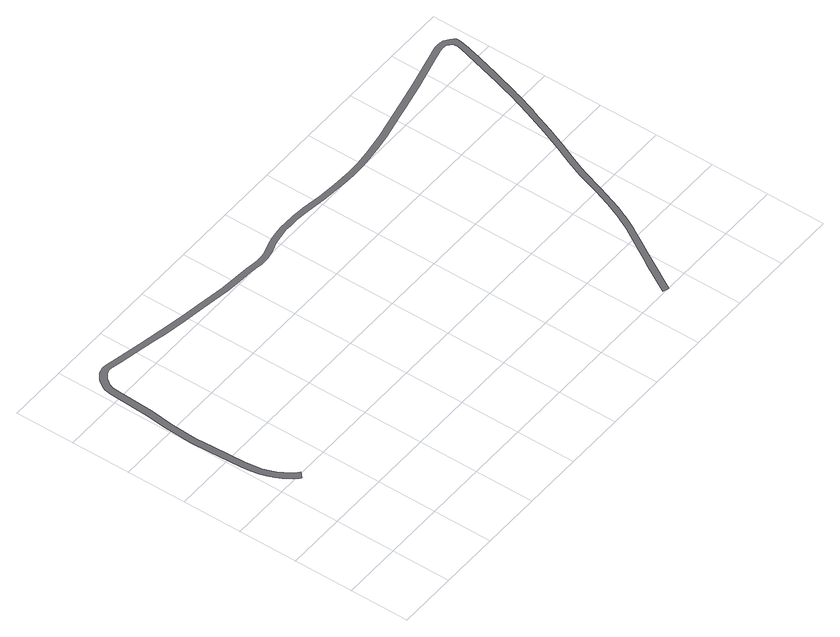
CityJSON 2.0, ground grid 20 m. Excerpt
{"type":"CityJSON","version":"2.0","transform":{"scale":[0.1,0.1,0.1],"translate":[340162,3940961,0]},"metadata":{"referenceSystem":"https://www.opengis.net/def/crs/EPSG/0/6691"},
"CityObjects":{
"road1":{"type":"Road","attributes":{"RoadStructureAttribute.sectionType":"1"},"geometry":[{"type":"MultiSurface","lod":"1","boundaries":[[[0,1,2,3,4,5,6,7,8,9,10,11,12,13,14,15,16,17,18,19,20,21,22,23,24,25,26,27,28,29,30,31,32,33,34,35,36,37,38,39,40,41,42,43,44,45,46,47,48,49,50,51,52,53,54,55,56,57,58,59,60,61,62,63,64,65,66,67,68,69,70,71,72,73,74,75,76,77,78,79,80,81,82,83,84,85,86,87,88,89,90,91,92,93,94,95,96,97,98,99,100,101,102,103,104,105,106,107,108,109,110,111,112,113,114,115,116,117,118,119,120,121,122,123,124,125,126,127,128,129,130,131,132,133,134,135,136,137,138,139,140,141,142,143,144,145,146,147,148,149,150,151,152,153,154,155,156,157,158,159,160,161,162,163,164,165,166,167,168,169,170,171,172,173,174,175,176,177,178,179,180,181,182,183,184,185,186,187,188,189,190,191,192,193]]]}]}
},
"vertices":[
[92,410,0],[83,419,0],[66,443,0],[57,461,0],[48,481,0],[42,502,0],[38,526,0],[34,555,0],[29,667,0],[26,728,0],[31,820,0],[39,895,0],[45,1016,0],[46,1027,0],[47,1041,0],[48,1045,0],[50,1050,0],[51,1051,0],[52,1054,0],[58,1063,0],[62,1068,0],[68,1075,0],[75,1081,0],[82,1086,0],[90,1091,0],[96,1092,0],[106,1092,0],[143,1084,0],[229,1066,0],[279,1056,0],[311,1049,0],[391,1036,0],[461,1025,0],[558,1010,0],[611,1006,0],[660,1002,0],[700,997,0],[704,996,0],[733,997,0],[752,1000,0],[775,1007,0],[791,1012,0],[811,1017,0],[832,1020,0],[856,1023,0],[881,1022,0],[910,1022,0],[954,1018,0],[1021,1008,0],[1083,1003,0],[1151,999,0],[1195,1000,0],[1244,1004,0],[1284,1010,0],[1329,1017,0],[1413,1034,0],[1460,1044,0],[1551,1064,0],[1648,1088,0],[1673,1094,0],[1697,1099,0],[1699,1100,0],[1704,1101,0],[1715,1102,0],[1723,1101,0],[1730,1100,0],[1738,1094,0],[1743,1088,0],[1746,1083,0],[1747,1071,0],[1738,1036,0],[1737,1034,0],[1735,1027,0],[1706,928,0],[1697,895,0],[1694,887,0],[1687,861,0],[1678,832,0],[1650,752,0],[1617,666,0],[1589,596,0],[1563,538,0],[1539,478,0],[1514,405,0],[1494,349,0],[1484,322,0],[1468,288,0],[1467,285,0],[1456,263,0],[1445,241,0],[1406,176,0],[1371,118,0],[1366,110,0],[1309,12,0],[1306,6,0],[1326,1,0],[1383,99,0],[1405,136,0],[1429,176,0],[1451,213,0],[1462,231,0],[1474,254,0],[1484,275,0],[1486,280,0],[1502,314,0],[1513,342,0],[1533,400,0],[1557,471,0],[1572,506,0],[1582,530,0],[1607,588,0],[1636,658,0],[1664,733,0],[1669,745,0],[1694,816,0],[1694,817,0],[1696,823,0],[1697,826,0],[1726,922,0],[1755,1022,0],[1757,1030,0],[1759,1038,0],[1761,1044,0],[1766,1066,0],[1769,1083,0],[1768,1092,0],[1763,1100,0],[1755,1107,0],[1749,1111,0],[1738,1119,0],[1726,1121,0],[1715,1122,0],[1701,1121,0],[1699,1121,0],[1697,1120,0],[1661,1111,0],[1643,1107,0],[1547,1084,0],[1456,1064,0],[1325,1037,0],[1281,1030,0],[1242,1024,0],[1194,1020,0],[1152,1019,0],[1085,1023,0],[1023,1028,0],[956,1038,0],[911,1042,0],[879,1042,0],[855,1043,0],[830,1040,0],[808,1037,0],[785,1031,0],[769,1027,0],[747,1020,0],[731,1017,0],[706,1016,0],[690,1018,0],[662,1022,0],[560,1030,0],[463,1045,0],[394,1056,0],[315,1069,0],[233,1085,0],[147,1104,0],[108,1112,0],[95,1113,0],[83,1111,0],[77,1109,0],[72,1107,0],[63,1100,0],[52,1092,0],[44,1083,0],[42,1080,0],[39,1076,0],[32,1065,0],[27,1054,0],[25,1045,0],[23,1029,0],[22,1017,0],[16,897,0],[8,822,0],[3,728,0],[6,666,0],[11,554,0],[15,522,0],[20,496,0],[27,473,0],[36,450,0],[46,431,0],[64,405,0],[75,392,0],[80,387,0],[99,404,0]
]}
